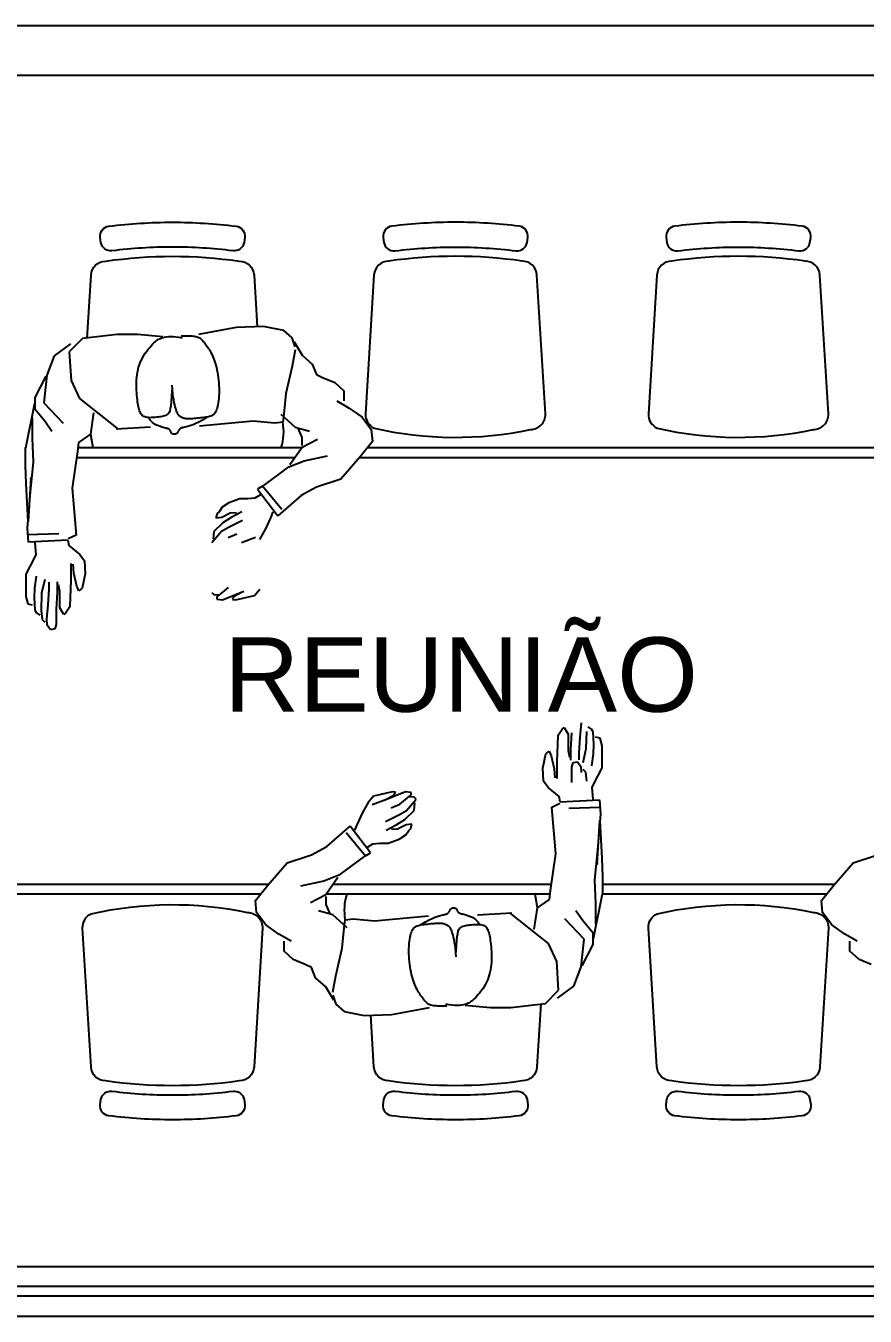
# Model space of a CAD drawing. Header units: millimetres. Extents: x 7034 to 7235, y -465 to -380.
# Drawn here: x 7156.294 to 7157.985, y -410.183 to -407.583 of the extents above; entities that cross this region are included whole.
import ezdxf

# ---------------------------------------------------------------- set-up
doc = ezdxf.new("R2010")
doc.units = ezdxf.units.MM
doc.header["$LTSCALE"] = 0.005
doc.layers.add('0-LAYOUT', color=250, linetype='Continuous', lineweight=25)
for name, color, linetype in [('ARQ-PEITORIAL', 4, 'Continuous'), ('ARQ_ESQUADRIA', 5, 'Continuous'), ('ARQ_MOBILIARIO 2', 252, 'Continuous'), ('ARQ_TXT_AMBIENTE', 3, 'Continuous'), ('JANELA', 10, 'Continuous')]:
    doc.layers.add(name, color=color, linetype=linetype)
doc.styles.get("Standard").update_dxf_attribs({"font": 'arial.ttf'})

msp = doc.modelspace()

# ---------------------------------------------------------------- linework, layer by layer
at = {"layer": '0-LAYOUT', "linetype": 'ByBlock'}
for points in [[(7156.5894, -408.029, 0.030867), (7156.4674, -408.0366, -0.408428), (7156.4452, -408.0196), (7156.4437, -408.0097, -0.419966), (7156.4611, -407.987, -0.030916), (7156.5894, -407.979, -0.030916), (7156.7177, -407.987, -0.419966), (7156.735, -408.0097), (7156.7336, -408.0196, -0.408428), (7156.7113, -408.0366, 0.030867)], [(7157.1595, -408.029, -0.030867), (7157.2814, -408.0366, 0.408428), (7157.3037, -408.0196), (7157.3051, -408.0097, 0.419966), (7157.2878, -407.987, 0.030916), (7157.1595, -407.979, 0.030916), (7157.0312, -407.987, 0.419966), (7157.0138, -408.0097), (7157.0153, -408.0196, 0.408428), (7157.0375, -408.0366, -0.030867)], [(7157.7295, -408.029, -0.030867), (7157.8515, -408.0366, 0.408428), (7157.8737, -408.0196), (7157.8752, -408.0097, 0.419966), (7157.8578, -407.987, 0.030916), (7157.7295, -407.979, 0.030916), (7157.6012, -407.987, 0.419966), (7157.5839, -408.0097), (7157.5853, -408.0196, 0.408428), (7157.6076, -408.0366, -0.030867)], [(7157.0252, -408.0573, 0.399285), (7156.9953, -408.0857), (7156.9783, -408.3651, 0.305593), (7156.9956, -408.3938, 0.109362), (7157.3106, -408.3966, 0.429301), (7157.3406, -408.3651), (7157.3237, -408.0857, 0.399285), (7157.2937, -408.0573, 0.071734)], [(7157.5953, -408.0573, 0.399285), (7157.5653, -408.0857), (7157.5484, -408.3651, 0.305593), (7157.5657, -408.3938, 0.109362), (7157.8807, -408.3966, 0.429301), (7157.9107, -408.3651), (7157.8937, -408.0857, 0.399285), (7157.8638, -408.0573, 0.071734)], [(7156.4551, -409.7092, -0.399285), (7156.4252, -409.6807), (7156.4083, -409.4013, -0.305593), (7156.4256, -409.3726, -0.109362), (7156.7405, -409.3698, -0.429301), (7156.7705, -409.4013), (7156.7536, -409.6807, -0.399285), (7156.7236, -409.7092, -0.071734)], [(7157.5953, -409.7092, -0.399285), (7157.5653, -409.6807), (7157.5484, -409.4013, -0.305593), (7157.5657, -409.3726, -0.109362), (7157.8807, -409.3698, -0.429301), (7157.9107, -409.4013), (7157.8937, -409.6807, -0.399285), (7157.8638, -409.7092, -0.071734)], [(7156.5894, -409.7374, 0.030867), (7156.7113, -409.7299, -0.408428), (7156.7336, -409.7469), (7156.735, -409.7568, -0.419966), (7156.7177, -409.7795, -0.030916), (7156.5894, -409.7874, -0.030916), (7156.4611, -409.7795, -0.419966), (7156.4437, -409.7568), (7156.4452, -409.7469, -0.408428), (7156.4674, -409.7299, 0.030867)], [(7157.1595, -409.7374, 0.030867), (7157.2814, -409.7299, -0.408428), (7157.3037, -409.7469), (7157.3051, -409.7568, -0.419966), (7157.2878, -409.7795, -0.030916), (7157.1595, -409.7874, -0.030916), (7157.0312, -409.7795, -0.419966), (7157.0138, -409.7568), (7157.0153, -409.7469, -0.408428), (7157.0375, -409.7299, 0.030867)], [(7157.7295, -409.7374, 0.030867), (7157.8515, -409.7299, -0.408428), (7157.8737, -409.7469), (7157.8752, -409.7568, -0.419966), (7157.8578, -409.7795, -0.030916), (7157.7295, -409.7874, -0.030916), (7157.6012, -409.7795, -0.419966), (7157.5839, -409.7568), (7157.5853, -409.7469, -0.408428), (7157.6076, -409.7299, 0.030867)]]:
    msp.add_lwpolyline(points, format="xyb", close=True, dxfattribs=at)
for points in [[(7156.4175, -408.2124), (7156.4252, -408.0857, -0.399285), (7156.4551, -408.0573, -0.071734), (7156.7236, -408.0573, -0.399285), (7156.7536, -408.0857), (7156.7599, -408.1897)], [(7157.3313, -409.554), (7157.3237, -409.6807, -0.399285), (7157.2937, -409.7092, -0.071734), (7157.0252, -409.7092, -0.399285), (7156.9953, -409.6807), (7156.989, -409.5767)]]:
    msp.add_lwpolyline(points, format="xyb", dxfattribs=at)
for points in [[(7156.3985, -408.4332), (7156.8505, -408.4332)], [(7156.9821, -408.4332), (7158.0828, -408.4332)], [(7156.3959, -408.4532), (7156.8365, -408.4532)], [(7156.966, -408.4532), (7158.0912, -408.4532)], [(7156.7828, -409.3132), (7156.2278, -409.3132)], [(7157.3529, -409.3132), (7156.9124, -409.3132)], [(7157.923, -409.3132), (7157.4555, -409.3132)], [(7156.7667, -409.3332), (7156.2392, -409.3332)], [(7157.3503, -409.3332), (7156.8983, -409.3332)], [(7157.9069, -409.3332), (7157.4552, -409.3332)]]:
    msp.add_lwpolyline(points, dxfattribs=at)
at = {"layer": 'ARQ-PEITORIAL'}
for p, q in [((7159.6296, -407.5832), (7154.7996, -407.5832)), ((7158.6696, -407.6832), (7154.8996, -407.6832))]:
    msp.add_line(p, q, dxfattribs=at)
at = {"layer": 'ARQ_ESQUADRIA'}
for p, q in [((7159.2196, -410.1232), (7154.8996, -410.1232)), ((7159.2196, -410.1432), (7154.8996, -410.1432))]:
    msp.add_line(p, q, dxfattribs=at)
at = {"layer": 'ARQ_MOBILIARIO 2', "linetype": 'Continuous'}
for p, q in [((7156.7174, -408.1912), (7156.6417, -408.2054)), ((7156.773, -408.1892), (7156.7174, -408.1912)), ((7156.8138, -408.1973), (7156.773, -408.1892)), ((7156.8304, -408.2118), (7156.8138, -408.1973)), ((7156.3836, -408.2238), (7156.3508, -408.2483)), ((7156.4082, -408.2135), (7156.3815, -408.2401)), ((7156.4776, -408.2053), (7156.4082, -408.2135)), ((7156.5187, -408.2054), (7156.4776, -408.2053)), ((7156.5699, -408.2096), (7156.5187, -408.2054)), ((7156.5464, -408.228), (7156.5492, -408.225)), ((7156.5492, -408.225), (7156.5517, -408.2223)), ((7156.5517, -408.2223), (7156.5542, -408.2201)), ((7156.5542, -408.2201), (7156.5565, -408.2181)), ((7156.5565, -408.2181), (7156.5588, -408.2164)), ((7156.5588, -408.2164), (7156.5612, -408.2149)), ((7156.5612, -408.2149), (7156.5638, -408.2136)), ((7156.5638, -408.2136), (7156.5666, -408.2125)), ((7156.5666, -408.2125), (7156.5697, -408.2115)), ((7156.5697, -408.2115), (7156.5731, -408.2106)), ((7156.5731, -408.2106), (7156.5769, -408.2099)), ((7156.5769, -408.2099), (7156.5811, -408.2094)), ((7156.5811, -408.2094), (7156.5858, -408.2091)), ((7156.5858, -408.2091), (7156.5908, -408.2092)), ((7156.5908, -408.2092), (7156.5963, -408.2097)), ((7156.5963, -408.2097), (7156.6022, -408.2107)), ((7156.6022, -408.2107), (7156.6086, -408.2122)), ((7156.6068, -408.2082), (7156.6119, -408.2082)), ((7156.6119, -408.2082), (7156.6166, -408.2081)), ((7156.6166, -408.2081), (7156.6208, -408.2081)), ((7156.6208, -408.2081), (7156.6246, -408.2081)), ((7156.6246, -408.2081), (7156.6281, -408.2082)), ((7156.6281, -408.2082), (7156.6312, -408.2084)), ((7156.6312, -408.2084), (7156.634, -408.2087)), ((7156.634, -408.2087), (7156.6365, -408.2091)), ((7156.6365, -408.2091), (7156.6387, -408.2096)), ((7156.6387, -408.2096), (7156.6407, -408.2103)), ((7156.6407, -408.2103), (7156.6425, -408.2112)), ((7156.6425, -408.2112), (7156.6442, -408.2122)), ((7156.6442, -408.2122), (7156.6457, -408.2133)), ((7156.6457, -408.2133), (7156.6472, -408.2146)), ((7156.6472, -408.2146), (7156.6486, -408.216)), ((7156.6486, -408.216), (7156.65, -408.2175)), ((7156.65, -408.2175), (7156.6515, -408.2191)), ((7156.6515, -408.2191), (7156.6529, -408.2209)), ((7156.6529, -408.2209), (7156.6544, -408.2228)), ((7156.6544, -408.2228), (7156.6559, -408.2248)), ((7156.6559, -408.2248), (7156.6575, -408.2269)), ((7156.8366, -408.2301), (7156.8304, -408.2118)), ((7156.8345, -408.2201), (7156.8508, -408.2466)), ((7156.3508, -408.2483), (7156.3363, -408.2873)), ((7156.3815, -408.2401), (7156.3853, -408.2976)), ((7156.5266, -408.2566), (7156.529, -408.2519)), ((7156.529, -408.2519), (7156.5317, -408.2474)), ((7156.5317, -408.2474), (7156.5345, -408.2431)), ((7156.5345, -408.2431), (7156.5375, -408.2389)), ((7156.5375, -408.2389), (7156.5405, -408.235)), ((7156.5405, -408.235), (7156.5435, -408.2313)), ((7156.5435, -408.2313), (7156.5464, -408.228)), ((7156.6575, -408.2269), (7156.659, -408.2291)), ((7156.659, -408.2291), (7156.6606, -408.2314)), ((7156.6606, -408.2314), (7156.6622, -408.2338)), ((7156.6622, -408.2338), (7156.6637, -408.2363)), ((7156.6637, -408.2363), (7156.6653, -408.239)), ((7156.6653, -408.239), (7156.6669, -408.2418)), ((7156.6669, -408.2418), (7156.6684, -408.2447)), ((7156.6684, -408.2447), (7156.6699, -408.2479)), ((7156.6699, -408.2479), (7156.6714, -408.2513)), ((7156.6714, -408.2513), (7156.6728, -408.2549)), ((7156.8366, -408.2363), (7156.8304, -408.2691)), ((7156.8508, -408.2466), (7156.8711, -408.2651)), ((7156.5188, -408.281), (7156.5199, -408.276)), ((7156.5199, -408.276), (7156.5211, -408.271)), ((7156.5211, -408.271), (7156.5227, -408.2661)), ((7156.5227, -408.2661), (7156.5245, -408.2613)), ((7156.5245, -408.2613), (7156.5266, -408.2566)), ((7156.6728, -408.2549), (7156.6742, -408.2588)), ((7156.6742, -408.2588), (7156.6755, -408.2629)), ((7156.6755, -408.2629), (7156.6767, -408.2673)), ((7156.6767, -408.2673), (7156.6779, -408.2719)), ((7156.6779, -408.2719), (7156.6789, -408.2767)), ((7156.6789, -408.2767), (7156.6799, -408.2817)), ((7156.8304, -408.2691), (7156.8179, -408.3244)), ((7156.8711, -408.2651), (7156.8794, -408.2857)), ((7156.3342, -408.2893), (7156.3117, -408.3324)), ((7156.3363, -408.2873), (7156.33, -408.3426)), ((7156.3853, -408.2976), (7156.4019, -408.3344)), ((7156.5168, -408.3019), (7156.5171, -408.2966)), ((7156.5168, -408.3072), (7156.5168, -408.3019)), ((7156.5171, -408.2966), (7156.5175, -408.2914)), ((7156.5175, -408.2914), (7156.5181, -408.2862)), ((7156.5181, -408.2862), (7156.5188, -408.281)), ((7156.6799, -408.2817), (7156.6807, -408.2869)), ((7156.6807, -408.2869), (7156.6814, -408.2921)), ((7156.6814, -408.2921), (7156.6821, -408.2975)), ((7156.6821, -408.2975), (7156.6825, -408.3029)), ((7156.6825, -408.3029), (7156.6829, -408.3083)), ((7156.8794, -408.2857), (7156.8918, -408.2917)), ((7156.8918, -408.2917), (7156.9164, -408.3019)), ((7156.9164, -408.3019), (7156.9347, -408.3185)), ((7156.5168, -408.3125), (7156.5168, -408.3072)), ((7156.517, -408.3177), (7156.5168, -408.3125)), ((7156.5173, -408.3228), (7156.517, -408.3177)), ((7156.5177, -408.3277), (7156.5173, -408.3228)), ((7156.5181, -408.3323), (7156.5177, -408.3277)), ((7156.5872, -408.3298), (7156.5865, -408.3404)), ((7156.5878, -408.3165), (7156.5872, -408.3298)), ((7156.5892, -408.3159), (7156.5885, -408.307)), ((7156.59, -408.3239), (7156.5892, -408.3159)), ((7156.5909, -408.3308), (7156.59, -408.3239)), ((7156.6829, -408.3292), (7156.6826, -408.334)), ((7156.6829, -408.3083), (7156.6831, -408.3137)), ((7156.6831, -408.3242), (7156.6829, -408.3292)), ((7156.6831, -408.3137), (7156.6831, -408.319)), ((7156.6831, -408.319), (7156.6831, -408.3242)), ((7156.8179, -408.3244), (7156.8137, -408.3654)), ((7156.9347, -408.3185), (7156.9347, -408.339)), ((7156.2936, -408.4333), (7156.3117, -408.3436)), ((7156.3117, -408.3324), (7156.3117, -408.3549)), ((7156.3117, -408.3549), (7156.3321, -408.3794)), ((7156.33, -408.3426), (7156.369, -408.3837)), ((7156.4019, -408.3344), (7156.4796, -408.396)), ((7156.5186, -408.3367), (7156.5181, -408.3323)), ((7156.5191, -408.3407), (7156.5186, -408.3367)), ((7156.5197, -408.3444), (7156.5191, -408.3407)), ((7156.5202, -408.3478), (7156.5197, -408.3444)), ((7156.5209, -408.3509), (7156.5202, -408.3478)), ((7156.5215, -408.3538), (7156.5209, -408.3509)), ((7156.5222, -408.3565), (7156.5215, -408.3538)), ((7156.5848, -408.3547), (7156.5837, -408.3591)), ((7156.5857, -408.3486), (7156.5848, -408.3547)), ((7156.5865, -408.3404), (7156.5857, -408.3486)), ((7156.5918, -408.3369), (7156.5909, -408.3308)), ((7156.5928, -408.3422), (7156.5918, -408.3369)), ((7156.5938, -408.3469), (7156.5928, -408.3422)), ((7156.5948, -408.3508), (7156.5938, -408.3469)), ((7156.5958, -408.3543), (7156.5948, -408.3508)), ((7156.5967, -408.3572), (7156.5958, -408.3543)), ((7156.6792, -408.3536), (7156.6782, -408.3566)), ((7156.6801, -408.3503), (7156.6792, -408.3536)), ((7156.6809, -408.3467), (7156.6801, -408.3503)), ((7156.6816, -408.3428), (7156.6809, -408.3467)), ((7156.6821, -408.3385), (7156.6816, -408.3428)), ((7156.6826, -408.334), (7156.6821, -408.3385)), ((7156.9205, -408.339), (7156.945, -408.3533)), ((7156.945, -408.3533), (7156.9716, -408.3718)), ((7156.3075, -408.4144), (7156.3075, -408.3734)), ((7156.3321, -408.3794), (7156.3466, -408.3999)), ((7156.4305, -408.3632), (7156.4243, -408.4062)), ((7156.523, -408.3589), (7156.5222, -408.3565)), ((7156.5239, -408.3611), (7156.523, -408.3589)), ((7156.5248, -408.3631), (7156.5239, -408.3611)), ((7156.5258, -408.365), (7156.5248, -408.3631)), ((7156.527, -408.3666), (7156.5258, -408.365)), ((7156.5283, -408.3681), (7156.527, -408.3666)), ((7156.5298, -408.3694), (7156.5283, -408.3681)), ((7156.5315, -408.3705), (7156.5298, -408.3694)), ((7156.5335, -408.3713), (7156.5315, -408.3705)), ((7156.5358, -408.372), (7156.5335, -408.3713)), ((7156.5384, -408.3724), (7156.5358, -408.372)), ((7156.5412, -408.3727), (7156.5384, -408.3724)), ((7156.5442, -408.3728), (7156.5412, -408.3727)), ((7156.5443, -408.3776), (7156.5418, -408.3743)), ((7156.5474, -408.3727), (7156.5442, -408.3728)), ((7156.5468, -408.3804), (7156.5443, -408.3776)), ((7156.5494, -408.3827), (7156.5468, -408.3804)), ((7156.5506, -408.3726), (7156.5474, -408.3727)), ((7156.5539, -408.3723), (7156.5506, -408.3726)), ((7156.5571, -408.372), (7156.5539, -408.3723)), ((7156.5602, -408.3717), (7156.5571, -408.372)), ((7156.5632, -408.3713), (7156.5602, -408.3717)), ((7156.566, -408.3709), (7156.5632, -408.3713)), ((7156.5687, -408.3704), (7156.566, -408.3709)), ((7156.5712, -408.3698), (7156.5687, -408.3704)), ((7156.5735, -408.3691), (7156.5712, -408.3698)), ((7156.5757, -408.3683), (7156.5735, -408.3691)), ((7156.5777, -408.3672), (7156.5757, -408.3683)), ((7156.5795, -408.366), (7156.5777, -408.3672)), ((7156.581, -408.3644), (7156.5795, -408.366)), ((7156.5824, -408.3622), (7156.581, -408.3644)), ((7156.5837, -408.3591), (7156.5824, -408.3622)), ((7156.5975, -408.3597), (7156.5967, -408.3572)), ((7156.5984, -408.3619), (7156.5975, -408.3597)), ((7156.5992, -408.3637), (7156.5984, -408.3619)), ((7156.6001, -408.3653), (7156.5992, -408.3637)), ((7156.601, -408.3666), (7156.6001, -408.3653)), ((7156.6019, -408.3678), (7156.601, -408.3666)), ((7156.603, -408.3689), (7156.6019, -408.3678)), ((7156.6042, -408.3699), (7156.603, -408.3689)), ((7156.6054, -408.3708), (7156.6042, -408.3699)), ((7156.6067, -408.3717), (7156.6054, -408.3708)), ((7156.6082, -408.3725), (7156.6067, -408.3717)), ((7156.6097, -408.3732), (7156.6082, -408.3725)), ((7156.6112, -408.3738), (7156.6097, -408.3732)), ((7156.6129, -408.3743), (7156.6112, -408.3738)), ((7156.6146, -408.3747), (7156.6129, -408.3743)), ((7156.6163, -408.375), (7156.6146, -408.3747)), ((7156.6182, -408.3751), (7156.6163, -408.375)), ((7156.6201, -408.3752), (7156.6182, -408.3751)), ((7156.6222, -408.3753), (7156.6201, -408.3752)), ((7156.6244, -408.3752), (7156.6222, -408.3753)), ((7156.6269, -408.3751), (7156.6244, -408.3752)), ((7156.6295, -408.3749), (7156.6269, -408.3751)), ((7156.6324, -408.3747), (7156.6295, -408.3749)), ((7156.6355, -408.3744), (7156.6324, -408.3747)), ((7156.6388, -408.3741), (7156.6355, -408.3744)), ((7156.6426, -408.3817), (7156.6363, -408.3848)), ((7156.6422, -408.3738), (7156.6388, -408.3741)), ((7156.6457, -408.3734), (7156.6422, -408.3738)), ((7156.6499, -408.3777), (7156.6426, -408.3817)), ((7156.7522, -408.3797), (7156.6437, -408.3899)), ((7156.6492, -408.373), (7156.6457, -408.3734)), ((7156.6526, -408.3725), (7156.6492, -408.373)), ((7156.6582, -408.3726), (7156.6499, -408.3777)), ((7156.6558, -408.3721), (7156.6526, -408.3725)), ((7156.6589, -408.3716), (7156.6558, -408.3721)), ((7156.6616, -408.3711), (7156.6589, -408.3716)), ((7156.664, -408.3705), (7156.6616, -408.3711)), ((7156.6663, -408.3698), (7156.664, -408.3705)), ((7156.6683, -408.369), (7156.6663, -408.3698)), ((7156.6701, -408.368), (7156.6683, -408.369)), ((7156.6717, -408.3668), (7156.6701, -408.368)), ((7156.6732, -408.3654), (7156.6717, -408.3668)), ((7156.6746, -408.3637), (7156.6732, -408.3654)), ((7156.6759, -408.3617), (7156.6746, -408.3637)), ((7156.6771, -408.3593), (7156.6759, -408.3617)), ((7156.6782, -408.3566), (7156.6771, -408.3593)), ((7156.7954, -408.3839), (7156.7522, -408.3797)), ((7156.8116, -408.382), (7156.7954, -408.3839)), ((7156.8075, -408.3654), (7156.8365, -408.3922)), ((7156.8137, -408.3654), (7156.8116, -408.382)), ((7156.9716, -408.3718), (7156.9899, -408.3963)), ((7156.4243, -408.4062), (7156.3998, -408.4225)), ((7156.4243, -408.4062), (7156.4288, -408.4332)), ((7156.5452, -408.3921), (7156.4758, -408.396)), ((7156.552, -408.3847), (7156.5494, -408.3827)), ((7156.5546, -408.3863), (7156.552, -408.3847)), ((7156.5572, -408.3877), (7156.5546, -408.3863)), ((7156.5599, -408.3888), (7156.5572, -408.3877)), ((7156.5625, -408.3899), (7156.5599, -408.3888)), ((7156.5652, -408.3908), (7156.5625, -408.3899)), ((7156.5678, -408.3916), (7156.5652, -408.3908)), ((7156.5704, -408.3924), (7156.5678, -408.3916)), ((7156.5728, -408.393), (7156.5704, -408.3924)), ((7156.5751, -408.3937), (7156.5728, -408.393)), ((7156.5772, -408.3943), (7156.5751, -408.3937)), ((7156.579, -408.3948), (7156.5772, -408.3943)), ((7156.5806, -408.3953), (7156.579, -408.3948)), ((7156.5819, -408.3958), (7156.5806, -408.3953)), ((7156.5829, -408.3963), (7156.5819, -408.3958)), ((7156.5836, -408.3968), (7156.5829, -408.3963)), ((7156.5842, -408.3973), (7156.5836, -408.3968)), ((7156.5847, -408.3978), (7156.5842, -408.3973)), ((7156.585, -408.3984), (7156.5847, -408.3978)), ((7156.5853, -408.399), (7156.585, -408.3984)), ((7156.5856, -408.3997), (7156.5853, -408.399)), ((7156.5859, -408.4005), (7156.5856, -408.3997)), ((7156.5862, -408.4013), (7156.5859, -408.4005)), ((7156.5866, -408.4022), (7156.5862, -408.4013)), ((7156.587, -408.403), (7156.5866, -408.4022)), ((7156.5876, -408.4038), (7156.587, -408.403)), ((7156.5881, -408.4045), (7156.5876, -408.4038)), ((7156.5888, -408.4052), (7156.5881, -408.4045)), ((7156.5896, -408.4057), (7156.5888, -408.4052)), ((7156.5905, -408.406), (7156.5896, -408.4057)), ((7156.5915, -408.4063), (7156.5905, -408.406)), ((7156.5925, -408.4063), (7156.5915, -408.4063)), ((7156.5936, -408.4063), (7156.5925, -408.4063)), ((7156.5946, -408.4061), (7156.5936, -408.4063)), ((7156.5956, -408.4058), (7156.5946, -408.4061)), ((7156.5966, -408.4054), (7156.5956, -408.4058)), ((7156.5975, -408.4049), (7156.5966, -408.4054)), ((7156.5982, -408.4044), (7156.5975, -408.4049)), ((7156.5988, -408.4037), (7156.5982, -408.4044)), ((7156.5994, -408.403), (7156.5988, -408.4037)), ((7156.5999, -408.4023), (7156.5994, -408.403)), ((7156.6003, -408.4015), (7156.5999, -408.4023)), ((7156.6007, -408.4007), (7156.6003, -408.4015)), ((7156.601, -408.4), (7156.6007, -408.4007)), ((7156.6014, -408.3992), (7156.601, -408.4)), ((7156.6018, -408.3985), (7156.6014, -408.3992)), ((7156.6023, -408.3978), (7156.6018, -408.3985)), ((7156.6027, -408.3972), (7156.6023, -408.3978)), ((7156.6032, -408.3966), (7156.6027, -408.3972)), ((7156.6037, -408.396), (7156.6032, -408.3966)), ((7156.6043, -408.3955), (7156.6037, -408.396)), ((7156.6049, -408.395), (7156.6043, -408.3955)), ((7156.6056, -408.3946), (7156.6049, -408.395)), ((7156.6063, -408.3942), (7156.6056, -408.3946)), ((7156.6071, -408.3939), (7156.6063, -408.3942)), ((7156.6081, -408.3935), (7156.6071, -408.3939)), ((7156.6092, -408.3932), (7156.6081, -408.3935)), ((7156.6106, -408.3928), (7156.6092, -408.3932)), ((7156.6123, -408.3924), (7156.6106, -408.3928)), ((7156.6142, -408.392), (7156.6123, -408.3924)), ((7156.6166, -408.3914), (7156.6142, -408.392)), ((7156.6193, -408.3908), (7156.6166, -408.3914)), ((7156.6226, -408.39), (7156.6193, -408.3908)), ((7156.6264, -408.3888), (7156.6226, -408.39)), ((7156.631, -408.3871), (7156.6264, -408.3888)), ((7156.6363, -408.3848), (7156.631, -408.3871)), ((7156.8365, -408.3922), (7156.8652, -408.4003)), ((7156.8507, -408.4125), (7156.8424, -408.3942)), ((7156.9899, -408.3963), (7156.992, -408.4208)), ((7156.3095, -408.4615), (7156.3075, -408.4144)), ((7156.3998, -408.4225), (7156.3977, -408.441)), ((7156.8506, -408.433), (7156.8261, -408.468)), ((7156.8506, -408.429), (7156.8507, -408.4125)), ((7156.8814, -408.4168), (7156.8506, -408.433)), ((7156.992, -408.4208), (7156.9674, -408.4516)), ((7156.3977, -408.441), (7156.3873, -408.5148)), ((7156.824, -408.472), (7156.8548, -408.4598)), ((7156.8548, -408.4598), (7156.9018, -408.4496)), ((7156.9674, -408.4516), (7156.9283, -408.4966)), ((7156.3033, -408.523), (7156.3095, -408.4615)), ((7156.7709, -408.5112), (7156.824, -408.472)), ((7156.7708, -408.5111), (7156.7604, -408.5171)), ((7156.8094, -408.5581), (7156.7708, -408.5111)), ((7156.9283, -408.4966), (7156.8793, -408.5131)), ((7156.297, -408.5946), (7156.3033, -408.523)), ((7156.3873, -408.5148), (7156.3955, -408.6092)), ((7156.7252, -408.5362), (7156.7029, -408.5444)), ((7156.7414, -408.5363), (7156.7252, -408.5362)), ((7156.7555, -408.5348), (7156.7414, -408.5363)), ((7156.7667, -408.5281), (7156.7555, -408.5348)), ((7156.7604, -408.5171), (7156.8015, -408.5704)), ((7156.8485, -408.5294), (7156.8015, -408.5704)), ((7156.8793, -408.5131), (7156.8485, -408.5294)), ((7156.6837, -408.5622), (7156.6793, -408.5659)), ((7156.6896, -408.5533), (7156.6837, -408.5622)), ((7156.7029, -408.5444), (7156.6896, -408.5533)), ((7156.7058, -408.5644), (7156.7185, -408.5636)), ((7156.7288, -408.5622), (7156.7074, -408.574)), ((7156.7874, -408.5748), (7156.7925, -408.5622)), ((7156.6911, -408.5844), (7156.6725, -408.6022)), ((7156.6793, -408.5659), (7156.677, -408.5747)), ((7156.677, -408.5747), (7156.6889, -408.5732)), ((7156.6889, -408.5732), (7156.7058, -408.5644)), ((7156.7074, -408.574), (7156.6911, -408.5844)), ((7156.7304, -408.58), (7156.7021, -408.594)), ((7156.7777, -408.597), (7156.7874, -408.5748)), ((7156.2991, -408.6234), (7156.297, -408.5946)), ((7156.3606, -408.6071), (7156.297, -408.6091)), ((7156.3955, -408.6092), (7156.3792, -408.6172)), ((7156.6881, -408.6022), (7156.6688, -408.6251)), ((7156.6725, -408.6022), (7156.671, -408.6177)), ((7156.7021, -408.594), (7156.6881, -408.6022)), ((7156.7192, -408.6073), (7156.7014, -408.6147)), ((7156.7569, -408.6141), (7156.7281, -408.6251)), ((7156.7651, -408.6185), (7156.7777, -408.597)), ((7156.3788, -408.6195), (7156.2991, -408.6234)), ((7156.3123, -408.624), (7156.3138, -408.6489)), ((7156.3788, -408.6195), (7156.3803, -408.6301)), ((7156.3803, -408.6301), (7156.4029, -408.6483)), ((7156.3138, -408.6489), (7156.3025, -408.6716)), ((7156.3847, -408.6663), (7156.3847, -408.6989)), ((7156.3908, -408.686), (7156.3893, -408.6679)), ((7156.4029, -408.6483), (7156.412, -408.6611)), ((7156.412, -408.6611), (7156.4135, -408.6876)), ((7156.3025, -408.6716), (7156.2941, -408.6882)), ((7156.2941, -408.6882), (7156.2941, -408.7328)), ((7156.3145, -408.692), (7156.3114, -408.7162)), ((7156.3968, -408.7125), (7156.3908, -408.686)), ((7156.4135, -408.6876), (7156.4074, -408.7163)), ((7156.3114, -408.7162), (7156.3107, -408.7351)), ((7156.3319, -408.6988), (7156.3258, -408.7267)), ((7156.3387, -408.7502), (7156.3409, -408.7185)), ((7156.3409, -408.7185), (7156.3409, -408.7041)), ((7156.3568, -408.7033), (7156.3568, -408.7253)), ((7156.3621, -408.723), (7156.3598, -408.7094)), ((7156.3847, -408.6989), (7156.384, -408.72)), ((7156.4006, -408.7215), (7156.3968, -408.7125)), ((7156.4074, -408.7163), (7156.4006, -408.7215)), ((7156.7014, -408.7147), (7156.6784, -408.734)), ((7156.7548, -408.7311), (7156.7651, -408.7185)), ((7156.2941, -408.7328), (7156.2978, -408.7479)), ((7156.3107, -408.7351), (7156.3122, -408.7608)), ((7156.3258, -408.7267), (7156.325, -408.7615)), ((7156.3568, -408.7253), (7156.3552, -408.7585)), ((7156.3621, -408.7411), (7156.3621, -408.723)), ((7156.3621, -408.7562), (7156.3621, -408.7411)), ((7156.3832, -408.7336), (7156.3824, -408.754)), ((7156.384, -408.72), (7156.3832, -408.7336)), ((7156.6688, -408.7251), (7156.6725, -408.7288)), ((7156.6725, -408.7288), (7156.6822, -408.7296)), ((7156.6784, -408.734), (7156.6784, -408.7384)), ((7156.6784, -408.7384), (7156.6903, -408.7399)), ((7156.6903, -408.7399), (7156.7333, -408.7222)), ((7156.7125, -408.734), (7156.7103, -408.7392)), ((7156.7103, -408.7392), (7156.7162, -408.7399)), ((7156.7281, -408.7251), (7156.7125, -408.734)), ((7156.7162, -408.7399), (7156.7548, -408.7311)), ((7156.2978, -408.7479), (7156.3069, -408.7502)), ((7156.3122, -408.7608), (7156.3153, -408.766)), ((7156.3153, -408.766), (7156.322, -408.7706)), ((7156.325, -408.7615), (7156.3266, -408.7796)), ((7156.3364, -408.7789), (7156.3387, -408.7502)), ((7156.3552, -408.7585), (7156.3552, -408.7895)), ((7156.3703, -408.7691), (7156.3621, -408.7562)), ((7156.3742, -408.7661), (7156.3703, -408.7691)), ((7156.3824, -408.754), (7156.3742, -408.7661)), ((7156.3266, -408.7796), (7156.3319, -408.7849)), ((7156.3371, -408.791), (7156.3364, -408.7789)), ((7156.3439, -408.8001), (7156.3371, -408.791)), ((7156.3552, -408.7895), (7156.3522, -408.7985)), ((7156.3522, -408.7985), (7156.3439, -408.8001)), ((7157.3664, -409.0125), (7157.3747, -409.0004)), ((7157.3747, -409.0004), (7157.3785, -408.9973)), ((7157.3785, -408.9973), (7157.3868, -409.0102)), ((7157.4125, -408.9875), (7157.4101, -409.0163)), ((7157.4231, -409.0397), (7157.4238, -409.005)), ((7157.4336, -409.0004), (7157.4269, -408.9958)), ((7157.4366, -409.0057), (7157.4336, -409.0004)), ((7157.4381, -409.0314), (7157.4366, -409.0057)), ((7157.3657, -409.0328), (7157.3664, -409.0125)), ((7157.3868, -409.0102), (7157.3868, -409.0253)), ((7157.3868, -409.0253), (7157.3868, -409.0434)), ((7157.3921, -409.0412), (7157.3936, -409.0079)), ((7157.4101, -409.0163), (7157.408, -409.0479)), ((7157.4374, -409.0502), (7157.4381, -409.0314)), ((7157.451, -409.0186), (7157.4419, -409.0163)), ((7157.4548, -409.0337), (7157.451, -409.0186)), ((7157.3354, -409.0789), (7157.3414, -409.0502)), ((7157.3414, -409.0502), (7157.3482, -409.0449)), ((7157.3482, -409.0449), (7157.352, -409.054)), ((7157.352, -409.054), (7157.358, -409.0804)), ((7157.3641, -409.0676), (7157.3648, -409.0464)), ((7157.3648, -409.0464), (7157.3657, -409.0328)), ((7157.3868, -409.0434), (7157.389, -409.057)), ((7157.392, -409.0631), (7157.3921, -409.0412)), ((7157.408, -409.0479), (7157.4079, -409.0623)), ((7157.4169, -409.0676), (7157.4231, -409.0397)), ((7157.4343, -409.0744), (7157.4374, -409.0502)), ((7157.4547, -409.0782), (7157.4548, -409.0337)), ((7157.3369, -409.1053), (7157.3354, -409.0789)), ((7157.358, -409.0804), (7157.3595, -409.0985)), ((7157.3641, -409.1001), (7157.3641, -409.0676)), ((7157.3936, -409.077), (7157.3966, -409.0679)), ((7157.3936, -409.1079), (7157.3936, -409.077)), ((7157.3966, -409.0679), (7157.405, -409.0664)), ((7157.405, -409.0664), (7157.4118, -409.0755)), ((7157.4118, -409.0755), (7157.4125, -409.0875)), ((7157.4223, -409.0868), (7157.417, -409.0815)), ((7157.4464, -409.0948), (7157.4547, -409.0782)), ((7157.3459, -409.1182), (7157.3369, -409.1053)), ((7157.4238, -409.105), (7157.4223, -409.0868)), ((7157.435, -409.1175), (7157.4464, -409.0948)), ((7156.9941, -409.1353), (7156.9837, -409.1479)), ((7157.0326, -409.1265), (7156.9941, -409.1353)), ((7157.0586, -409.1265), (7157.0155, -409.1443)), ((7157.0208, -409.1413), (7157.0363, -409.1324)), ((7157.0385, -409.1272), (7157.0326, -409.1265)), ((7157.0363, -409.1324), (7157.0385, -409.1272)), ((7157.0474, -409.1517), (7157.0704, -409.1324)), ((7157.0704, -409.128), (7157.0586, -409.1265)), ((7157.0704, -409.1324), (7157.0704, -409.128)), ((7157.3686, -409.1363), (7157.3459, -409.1182)), ((7157.4366, -409.1424), (7157.435, -409.1175)), ((7156.9837, -409.1479), (7156.9712, -409.1694)), ((7156.9919, -409.1524), (7157.0208, -409.1413)), ((7157.0296, -409.1591), (7157.0474, -409.1517)), ((7157.0607, -409.1643), (7157.08, -409.1414)), ((7157.0764, -409.1377), (7157.0667, -409.1369)), ((7157.0763, -409.1643), (7157.0778, -409.1487)), ((7157.08, -409.1414), (7157.0764, -409.1377)), ((7157.3533, -409.1573), (7157.3696, -409.1493)), ((7157.3616, -409.2516), (7157.3533, -409.1573)), ((7157.3701, -409.1469), (7157.3686, -409.1363)), ((7157.3701, -409.1469), (7157.4498, -409.1431)), ((7157.3882, -409.1593), (7157.4518, -409.1573)), ((7157.4498, -409.1431), (7157.4518, -409.1718)), ((7156.9712, -409.1694), (7156.9614, -409.1916)), ((7157.0185, -409.1865), (7157.0467, -409.1724)), ((7157.0415, -409.1924), (7157.0577, -409.1821)), ((7157.0467, -409.1724), (7157.0607, -409.1643)), ((7157.0577, -409.1821), (7157.0763, -409.1643)), ((7157.4518, -409.1718), (7157.4455, -409.2434)), ((7156.9003, -409.2371), (7156.9473, -409.1961)), ((7156.9394, -409.2083), (7156.9781, -409.2554)), ((7156.9884, -409.2494), (7156.9473, -409.1961)), ((7156.9614, -409.1916), (7156.9563, -409.2042)), ((7157.02, -409.2042), (7157.0415, -409.1924)), ((7157.043, -409.202), (7157.0303, -409.2028)), ((7157.06, -409.1932), (7157.043, -409.202)), ((7157.0459, -409.2221), (7157.0592, -409.2132)), ((7157.0592, -409.2132), (7157.0652, -409.2043)), ((7157.0718, -409.1917), (7157.06, -409.1932)), ((7157.0652, -409.2043), (7157.0696, -409.2006)), ((7157.0696, -409.2006), (7157.0718, -409.1917)), ((7156.8696, -409.2533), (7156.9003, -409.2371)), ((7156.9822, -409.2383), (7156.9933, -409.2317)), ((7156.9933, -409.2317), (7157.0074, -409.2302)), ((7157.0074, -409.2302), (7157.0237, -409.2302)), ((7157.0237, -409.2302), (7157.0459, -409.2221)), ((7156.8205, -409.2698), (7156.8696, -409.2533)), ((7156.9779, -409.2552), (7156.9248, -409.2944)), ((7156.9781, -409.2554), (7156.9884, -409.2494)), ((7157.3512, -409.3254), (7157.3616, -409.2516)), ((7157.4455, -409.2434), (7157.4393, -409.305)), ((7157.9606, -409.2698), (7158.0097, -409.2533)), ((7156.7814, -409.3148), (7156.8205, -409.2698)), ((7157.9216, -409.3148), (7157.9606, -409.2698)), ((7156.7569, -409.3456), (7156.7814, -409.3148)), ((7156.8941, -409.3066), (7156.8471, -409.3169)), ((7156.9248, -409.2944), (7156.8941, -409.3066)), ((7156.8982, -409.3334), (7156.9228, -409.2984)), ((7157.4393, -409.305), (7157.4413, -409.352)), ((7157.897, -409.3456), (7157.9216, -409.3148)), ((7156.8674, -409.3497), (7156.8982, -409.3334)), ((7156.8982, -409.3374), (7156.8982, -409.3539)), ((7157.3245, -409.3602), (7157.3201, -409.3332)), ((7157.3245, -409.3602), (7157.3491, -409.3439)), ((7157.3491, -409.3439), (7157.3512, -409.3254)), ((7157.4552, -409.3331), (7157.4371, -409.4228)), ((7156.7589, -409.3701), (7156.7569, -409.3456)), ((7156.9123, -409.3742), (7156.8837, -409.3662)), ((7156.8982, -409.3539), (7156.9065, -409.3722)), ((7157.1451, -409.3704), (7157.1456, -409.3699)), ((7157.1456, -409.3699), (7157.1461, -409.3693)), ((7157.1461, -409.3693), (7157.1466, -409.3686)), ((7157.1466, -409.3686), (7157.147, -409.3679)), ((7157.147, -409.3679), (7157.1474, -409.3672)), ((7157.1474, -409.3672), (7157.1478, -409.3665)), ((7157.1478, -409.3665), (7157.1482, -409.3657)), ((7157.1482, -409.3657), (7157.1486, -409.3649)), ((7157.1486, -409.3649), (7157.149, -409.3642)), ((7157.149, -409.3642), (7157.1495, -409.3634)), ((7157.1495, -409.3634), (7157.15, -409.3627)), ((7157.15, -409.3627), (7157.1506, -409.3621)), ((7157.1506, -409.3621), (7157.1514, -409.3615)), ((7157.1514, -409.3615), (7157.1522, -409.361)), ((7157.1522, -409.361), (7157.1532, -409.3606)), ((7157.1532, -409.3606), (7157.1542, -409.3603)), ((7157.1542, -409.3603), (7157.1553, -409.3602)), ((7157.1553, -409.3602), (7157.1563, -409.3601)), ((7157.1563, -409.3601), (7157.1573, -409.3602)), ((7157.1573, -409.3602), (7157.1583, -409.3604)), ((7157.1583, -409.3604), (7157.1592, -409.3608)), ((7157.1592, -409.3608), (7157.16, -409.3613)), ((7157.16, -409.3613), (7157.1607, -409.3619)), ((7157.1607, -409.3619), (7157.1613, -409.3626)), ((7157.1613, -409.3626), (7157.1618, -409.3634)), ((7157.1618, -409.3634), (7157.1622, -409.3643)), ((7157.1622, -409.3643), (7157.1626, -409.3651)), ((7157.1626, -409.3651), (7157.1629, -409.366)), ((7157.1629, -409.366), (7157.1632, -409.3667)), ((7157.1632, -409.3667), (7157.1635, -409.3674)), ((7157.1635, -409.3674), (7157.1638, -409.3681)), ((7157.1638, -409.3681), (7157.1642, -409.3686)), ((7157.1642, -409.3686), (7157.1646, -409.3692)), ((7157.1646, -409.3692), (7157.1652, -409.3697)), ((7157.1652, -409.3697), (7157.166, -409.3701)), ((7157.3183, -409.4032), (7157.3245, -409.3602)), ((7157.4168, -409.387), (7157.4023, -409.3665)), ((7157.4413, -409.352), (7157.4413, -409.393)), ((7157.8991, -409.3701), (7157.897, -409.3456)), ((7156.7772, -409.3946), (7156.7589, -409.3701)), ((7156.8038, -409.4132), (7156.7772, -409.3946)), ((7156.9413, -409.401), (7156.9123, -409.3742)), ((7156.9351, -409.401), (7156.9372, -409.3845)), ((7156.9372, -409.3845), (7156.9535, -409.3825)), ((7156.9535, -409.3825), (7156.9966, -409.3868)), ((7156.9966, -409.3868), (7157.1051, -409.3766)), ((7157.0826, -409.3966), (7157.0848, -409.3959)), ((7157.0848, -409.3959), (7157.0873, -409.3954)), ((7157.0873, -409.3954), (7157.09, -409.3948)), ((7157.09, -409.3948), (7157.093, -409.3943)), ((7157.0906, -409.3938), (7157.099, -409.3888)), ((7157.093, -409.3943), (7157.0962, -409.3939)), ((7157.0962, -409.3939), (7157.0996, -409.3935)), ((7157.099, -409.3888), (7157.1062, -409.3848)), ((7157.0996, -409.3935), (7157.1031, -409.3931)), ((7157.1031, -409.3931), (7157.1066, -409.3927)), ((7157.1062, -409.3848), (7157.1125, -409.3817)), ((7157.1066, -409.3927), (7157.11, -409.3923)), ((7157.11, -409.3923), (7157.1133, -409.392)), ((7157.1125, -409.3817), (7157.1179, -409.3793)), ((7157.1133, -409.392), (7157.1165, -409.3918)), ((7157.1165, -409.3918), (7157.1193, -409.3915)), ((7157.1179, -409.3793), (7157.1224, -409.3776)), ((7157.1193, -409.3915), (7157.122, -409.3914)), ((7157.122, -409.3914), (7157.1244, -409.3912)), ((7157.1224, -409.3776), (7157.1263, -409.3764)), ((7157.1244, -409.3912), (7157.1266, -409.3912)), ((7157.1263, -409.3764), (7157.1295, -409.3756)), ((7157.1266, -409.3912), (7157.1287, -409.3912)), ((7157.1287, -409.3912), (7157.1307, -409.3913)), ((7157.1295, -409.3756), (7157.1323, -409.375)), ((7157.1307, -409.3913), (7157.1325, -409.3915)), ((7157.1323, -409.375), (7157.1346, -409.3745)), ((7157.1325, -409.3915), (7157.1343, -409.3918)), ((7157.1343, -409.3918), (7157.136, -409.3922)), ((7157.1346, -409.3745), (7157.1366, -409.374)), ((7157.136, -409.3922), (7157.1376, -409.3927)), ((7157.1366, -409.374), (7157.1382, -409.3736)), ((7157.1376, -409.3927), (7157.1392, -409.3933)), ((7157.1382, -409.3736), (7157.1396, -409.3733)), ((7157.1392, -409.3933), (7157.1407, -409.394)), ((7157.1396, -409.3733), (7157.1407, -409.3729)), ((7157.1407, -409.3729), (7157.1417, -409.3726)), ((7157.1407, -409.394), (7157.1421, -409.3947)), ((7157.1417, -409.3726), (7157.1425, -409.3722)), ((7157.1421, -409.3947), (7157.1434, -409.3956)), ((7157.1425, -409.3722), (7157.1433, -409.3718)), ((7157.1433, -409.3718), (7157.1439, -409.3714)), ((7157.1434, -409.3956), (7157.1447, -409.3965)), ((7157.1439, -409.3714), (7157.1445, -409.3709)), ((7157.1445, -409.3709), (7157.1451, -409.3704)), ((7157.166, -409.3701), (7157.167, -409.3706)), ((7157.167, -409.3706), (7157.1683, -409.3711)), ((7157.1683, -409.3711), (7157.1698, -409.3716)), ((7157.1698, -409.3716), (7157.1717, -409.3722)), ((7157.1717, -409.3722), (7157.1738, -409.3728)), ((7157.1738, -409.3728), (7157.176, -409.3734)), ((7157.176, -409.3734), (7157.1785, -409.3741)), ((7157.1785, -409.3741), (7157.181, -409.3748)), ((7157.1801, -409.396), (7157.1828, -409.3955)), ((7157.181, -409.3748), (7157.1836, -409.3757)), ((7157.1828, -409.3955), (7157.1856, -409.3951)), ((7157.1836, -409.3757), (7157.1863, -409.3766)), ((7157.1856, -409.3951), (7157.1886, -409.3948)), ((7157.1863, -409.3766), (7157.189, -409.3776)), ((7157.1886, -409.3948), (7157.1918, -409.3944)), ((7157.189, -409.3776), (7157.1916, -409.3788)), ((7157.1916, -409.3788), (7157.1943, -409.3801)), ((7157.1918, -409.3944), (7157.195, -409.3941)), ((7157.1943, -409.3801), (7157.1969, -409.3818)), ((7157.195, -409.3941), (7157.1982, -409.3939)), ((7157.1969, -409.3818), (7157.1995, -409.3837)), ((7157.1982, -409.3939), (7157.2015, -409.3937)), ((7157.1995, -409.3837), (7157.202, -409.3861)), ((7157.2015, -409.3937), (7157.2046, -409.3937)), ((7157.202, -409.3861), (7157.2046, -409.3889)), ((7157.2036, -409.3744), (7157.2731, -409.3704)), ((7157.2046, -409.3889), (7157.2071, -409.3922)), ((7157.2046, -409.3937), (7157.2077, -409.3937)), ((7157.2077, -409.3937), (7157.2105, -409.394)), ((7157.2105, -409.394), (7157.213, -409.3945)), ((7157.213, -409.3945), (7157.2153, -409.3951)), ((7157.2153, -409.3951), (7157.2173, -409.396)), ((7157.2173, -409.396), (7157.219, -409.397)), ((7157.347, -409.432), (7157.2693, -409.3704)), ((7157.4188, -409.4238), (7157.3798, -409.3827)), ((7157.4372, -409.4116), (7157.4168, -409.387)), ((7157.9174, -409.3946), (7157.8991, -409.3701)), ((7157.944, -409.4132), (7157.9174, -409.3946)), ((7156.8283, -409.4275), (7156.8038, -409.4132)), ((7156.931, -409.442), (7156.9351, -409.401)), ((7157.0673, -409.4237), (7157.0679, -409.4197)), ((7157.0679, -409.4197), (7157.0687, -409.4161)), ((7157.0687, -409.4161), (7157.0696, -409.4128)), ((7157.0696, -409.4128), (7157.0706, -409.4098)), ((7157.0706, -409.4098), (7157.0718, -409.4071)), ((7157.0718, -409.4071), (7157.073, -409.4048)), ((7157.073, -409.4048), (7157.0743, -409.4028)), ((7157.0743, -409.4028), (7157.0756, -409.401)), ((7157.0756, -409.401), (7157.0771, -409.3996)), ((7157.0771, -409.3996), (7157.0788, -409.3984)), ((7157.0788, -409.3984), (7157.0806, -409.3974)), ((7157.0806, -409.3974), (7157.0826, -409.3966)), ((7157.1447, -409.3965), (7157.1458, -409.3975)), ((7157.1458, -409.3975), (7157.1469, -409.3986)), ((7157.1469, -409.3986), (7157.1479, -409.3998)), ((7157.1479, -409.3998), (7157.1488, -409.4011)), ((7157.1488, -409.4011), (7157.1496, -409.4027)), ((7157.1496, -409.4027), (7157.1505, -409.4046)), ((7157.1505, -409.4046), (7157.1513, -409.4067)), ((7157.1513, -409.4067), (7157.1522, -409.4092)), ((7157.1522, -409.4092), (7157.1531, -409.4122)), ((7157.1531, -409.4122), (7157.154, -409.4156)), ((7157.154, -409.4156), (7157.155, -409.4196)), ((7157.155, -409.4196), (7157.156, -409.4242)), ((7157.1623, -409.426), (7157.1631, -409.4179)), ((7157.1631, -409.4179), (7157.1641, -409.4118)), ((7157.1641, -409.4118), (7157.1651, -409.4073)), ((7157.1651, -409.4073), (7157.1664, -409.4042)), ((7157.1664, -409.4042), (7157.1678, -409.402)), ((7157.1678, -409.402), (7157.1694, -409.4005)), ((7157.1694, -409.4005), (7157.1712, -409.3992)), ((7157.1712, -409.3992), (7157.1731, -409.3982)), ((7157.1731, -409.3982), (7157.1753, -409.3973)), ((7157.1753, -409.3973), (7157.1776, -409.3966)), ((7157.1776, -409.3966), (7157.1801, -409.396)), ((7157.219, -409.397), (7157.2205, -409.3983)), ((7157.2205, -409.3983), (7157.2218, -409.3998)), ((7157.2218, -409.3998), (7157.223, -409.4015)), ((7157.223, -409.4015), (7157.224, -409.4033)), ((7157.224, -409.4033), (7157.225, -409.4053)), ((7157.225, -409.4053), (7157.2258, -409.4076)), ((7157.2258, -409.4076), (7157.2266, -409.41)), ((7157.2266, -409.41), (7157.2273, -409.4126)), ((7157.2273, -409.4126), (7157.228, -409.4155)), ((7157.228, -409.4155), (7157.2286, -409.4186)), ((7157.2286, -409.4186), (7157.2292, -409.4221)), ((7157.4371, -409.4341), (7157.4372, -409.4116)), ((7157.9685, -409.4275), (7157.944, -409.4132)), ((7156.8142, -409.448), (7156.8142, -409.4275)), ((7156.8325, -409.4645), (7156.8142, -409.448)), ((7156.9185, -409.4973), (7156.931, -409.442)), ((7157.0657, -409.4475), (7157.0658, -409.4423)), ((7157.0658, -409.4528), (7157.0657, -409.4475)), ((7157.0658, -409.4423), (7157.0659, -409.4372)), ((7157.0659, -409.4372), (7157.0663, -409.4324)), ((7157.0663, -409.4324), (7157.0667, -409.4279)), ((7157.0667, -409.4279), (7157.0673, -409.4237)), ((7157.156, -409.4242), (7157.157, -409.4295)), ((7157.157, -409.4295), (7157.158, -409.4356)), ((7157.158, -409.4356), (7157.1589, -409.4426)), ((7157.1589, -409.4426), (7157.1597, -409.4505)), ((7157.1611, -409.4499), (7157.1616, -409.4366)), ((7157.1616, -409.4366), (7157.1623, -409.426)), ((7157.2292, -409.4221), (7157.2297, -409.4258)), ((7157.2297, -409.4258), (7157.2302, -409.4298)), ((7157.2302, -409.4298), (7157.2307, -409.4341)), ((7157.2307, -409.4341), (7157.2311, -409.4388)), ((7157.2311, -409.4388), (7157.2315, -409.4437)), ((7157.2315, -409.4437), (7157.2318, -409.4487)), ((7157.3635, -409.4688), (7157.347, -409.432)), ((7157.4126, -409.4791), (7157.4188, -409.4238)), ((7157.4147, -409.4771), (7157.4371, -409.4341)), ((7157.9543, -409.448), (7157.9543, -409.4275)), ((7157.9726, -409.4645), (7157.9543, -409.448)), ((7156.857, -409.4748), (7156.8325, -409.4645)), ((7157.066, -409.4582), (7157.0658, -409.4528)), ((7157.0663, -409.4636), (7157.066, -409.4582)), ((7157.0668, -409.469), (7157.0663, -409.4636)), ((7157.0674, -409.4743), (7157.0668, -409.469)), ((7157.1597, -409.4505), (7157.1604, -409.4594)), ((7157.2318, -409.4698), (7157.2314, -409.4751)), ((7157.2318, -409.4487), (7157.232, -409.4539)), ((7157.232, -409.4645), (7157.2318, -409.4698)), ((7157.232, -409.4539), (7157.2321, -409.4592)), ((7157.2321, -409.4592), (7157.232, -409.4645)), ((7157.3673, -409.5264), (7157.3635, -409.4688)), ((7157.9972, -409.4748), (7157.9726, -409.4645)), ((7156.8694, -409.4808), (7156.857, -409.4748)), ((7156.8777, -409.5013), (7156.8694, -409.4808)), ((7156.9122, -409.5301), (7156.9185, -409.4973)), ((7157.0681, -409.4796), (7157.0674, -409.4743)), ((7157.069, -409.4847), (7157.0681, -409.4796)), ((7157.0699, -409.4897), (7157.069, -409.4847)), ((7157.071, -409.4945), (7157.0699, -409.4897)), ((7157.0721, -409.4991), (7157.071, -409.4945)), ((7157.0733, -409.5035), (7157.0721, -409.4991)), ((7157.2277, -409.4954), (7157.2262, -409.5003)), ((7157.229, -409.4904), (7157.2277, -409.4954)), ((7157.23, -409.4854), (7157.229, -409.4904)), ((7157.2308, -409.4803), (7157.23, -409.4854)), ((7157.2314, -409.4751), (7157.2308, -409.4803)), ((7157.398, -409.5181), (7157.4126, -409.4791)), ((7156.8981, -409.5198), (7156.8777, -409.5013)), ((7156.9143, -409.5464), (7156.8981, -409.5198)), ((7157.0747, -409.5077), (7157.0733, -409.5035)), ((7157.076, -409.5116), (7157.0747, -409.5077)), ((7157.0774, -409.5152), (7157.076, -409.5116)), ((7157.0789, -409.5185), (7157.0774, -409.5152)), ((7157.0804, -409.5217), (7157.0789, -409.5185)), ((7157.082, -409.5247), (7157.0804, -409.5217)), ((7157.0835, -409.5275), (7157.082, -409.5247)), ((7157.2143, -409.5234), (7157.2113, -409.5275)), ((7157.2172, -409.519), (7157.2143, -409.5234)), ((7157.2198, -409.5145), (7157.2172, -409.519)), ((7157.2222, -409.5099), (7157.2198, -409.5145)), ((7157.2244, -409.5051), (7157.2222, -409.5099)), ((7157.2262, -409.5003), (7157.2244, -409.5051)), ((7157.3652, -409.5426), (7157.398, -409.5181)), ((7156.9122, -409.5364), (7156.9185, -409.5546)), ((7157.0851, -409.5301), (7157.0835, -409.5275)), ((7157.0867, -409.5326), (7157.0851, -409.5301)), ((7157.0882, -409.5351), (7157.0867, -409.5326)), ((7157.0898, -409.5374), (7157.0882, -409.5351)), ((7157.0914, -409.5396), (7157.0898, -409.5374)), ((7157.0929, -409.5417), (7157.0914, -409.5396)), ((7157.0944, -409.5437), (7157.0929, -409.5417)), ((7157.0959, -409.5455), (7157.0944, -409.5437)), ((7157.0974, -409.5473), (7157.0959, -409.5455)), ((7157.0988, -409.5489), (7157.0974, -409.5473)), ((7157.1002, -409.5505), (7157.0988, -409.5489)), ((7157.1016, -409.5519), (7157.1002, -409.5505)), ((7157.1031, -409.5531), (7157.1016, -409.5519)), ((7157.1876, -409.5515), (7157.185, -409.5528)), ((7157.19, -409.55), (7157.1876, -409.5515)), ((7157.1923, -409.5483), (7157.19, -409.55)), ((7157.1947, -409.5464), (7157.1923, -409.5483)), ((7157.1971, -409.5441), (7157.1947, -409.5464)), ((7157.1996, -409.5415), (7157.1971, -409.5441)), ((7157.2024, -409.5385), (7157.1996, -409.5415)), ((7157.2053, -409.5351), (7157.2024, -409.5385)), ((7157.2083, -409.5315), (7157.2053, -409.5351)), ((7157.2113, -409.5275), (7157.2083, -409.5315)), ((7157.3407, -409.5529), (7157.3673, -409.5264)), ((7156.9185, -409.5546), (7156.935, -409.5692)), ((7156.935, -409.5692), (7156.9758, -409.5772)), ((7156.9758, -409.5772), (7157.0314, -409.5752)), ((7157.0314, -409.5752), (7157.1071, -409.561)), ((7157.1047, -409.5543), (7157.1031, -409.5531)), ((7157.1063, -409.5552), (7157.1047, -409.5543)), ((7157.1081, -409.5561), (7157.1063, -409.5552)), ((7157.1101, -409.5568), (7157.1081, -409.5561)), ((7157.1124, -409.5574), (7157.1101, -409.5568)), ((7157.1149, -409.5578), (7157.1124, -409.5574)), ((7157.1177, -409.558), (7157.1149, -409.5578)), ((7157.1208, -409.5582), (7157.1177, -409.558)), ((7157.1242, -409.5583), (7157.1208, -409.5582)), ((7157.1281, -409.5583), (7157.1242, -409.5583)), ((7157.1323, -409.5583), (7157.1281, -409.5583)), ((7157.1369, -409.5583), (7157.1323, -409.5583)), ((7157.142, -409.5583), (7157.1369, -409.5583)), ((7157.1466, -409.5558), (7157.1403, -409.5543)), ((7157.1526, -409.5567), (7157.1466, -409.5558)), ((7157.158, -409.5572), (7157.1526, -409.5567)), ((7157.1631, -409.5573), (7157.158, -409.5572)), ((7157.1677, -409.5571), (7157.1631, -409.5573)), ((7157.1719, -409.5565), (7157.1677, -409.5571)), ((7157.1757, -409.5558), (7157.1719, -409.5565)), ((7157.1792, -409.5549), (7157.1757, -409.5558)), ((7157.179, -409.5568), (7157.2301, -409.5611)), ((7157.1822, -409.5539), (7157.1792, -409.5549)), ((7157.185, -409.5528), (7157.1822, -409.5539)), ((7157.2301, -409.5611), (7157.2712, -409.5611)), ((7157.2712, -409.5611), (7157.3407, -409.5529))]:
    msp.add_line(p, q, dxfattribs=at)
for points in [[(7156.3051, -408.5057), (7156.3041, -408.4938), (7156.2987, -408.5823), (7156.2987, -408.5823), (7156.2964, -408.5437), (7156.2946, -408.5057), (7156.2935, -408.4688), (7156.2931, -408.4332)], [(7157.4438, -409.2607), (7157.4447, -409.2727), (7157.4502, -409.1842), (7157.4502, -409.1842), (7157.4524, -409.2228), (7157.4542, -409.2607), (7157.4554, -409.2977), (7157.4558, -409.3332)]]:
    msp.add_lwpolyline(points, dxfattribs=at)
for centre, start, end in [((7156.7086, -408.4012), 342.2191, 10.5893), ((7157.0402, -409.3652), 162.2191, 190.5893)]:
    msp.add_arc(centre, 0.1048, start, end, dxfattribs=at)
at = {"layer": 'JANELA'}
for p, q in [((7154.8996, -410.0832), (7158.6696, -410.0832)), ((7154.8996, -410.1832), (7159.2196, -410.1832))]:
    msp.add_line(p, q, dxfattribs=at)

# ---------------------------------------------------------------- texts
at = {"layer": 'ARQ_TXT_AMBIENTE'}
note = msp.add_mtext_dynamic_manual_height_columns('\\pi0.77415;    REUNIÃO\\P\\pi1.36325;', width=2.72651, gutter_width=0, heights=[0.1854, 0], dxfattribs=dict(at, insert=(7155.6865, -408.8153), char_height=0.15, attachment_point=1))
for column, words in zip(note.columns.linked_columns, ['\\pi1.36325;']):
    column.text = words

doc.saveas('drawing.dxf')
